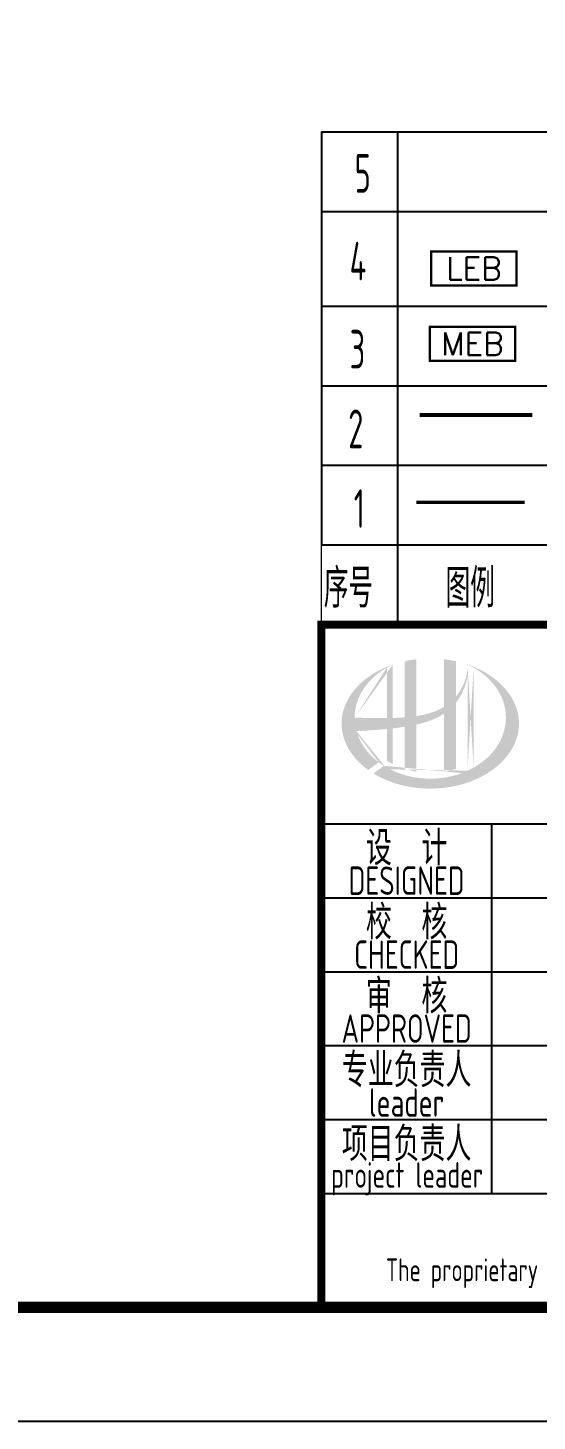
# Model space of a CAD drawing. Extents: x 5211311 to 5622788, y -441754 to -251897.
# Drawn here: x 5485533 to 5490011, y -424514 to -412270 of the extents above; entities that cross this region are included whole.
import ezdxf
from ezdxf.enums import TextEntityAlignment as Align

# ---------------------------------------------------------------- set-up
doc = ezdxf.new("R2010")
doc.units = 0
doc.header["$LTSCALE"] = 1000
doc.header["$MEASUREMENT"] = 0
doc.layers.get('0').update_dxf_attribs({"linetype": 'CONTINUOUS'})
for name, color, linetype in [('EQUIP-箱柜', 3, 'CONTINUOUS'), ('PUB_TITLE', 4, 'CONTINUOUS'), ('TEL_TAB', 7, 'CONTINUOUS'), ('WIRE-接地', 4, 'CONTINUOUS'), ('WIRE-避雷', 4, 'CONTINUOUS')]:
    doc.layers.add(name, color=color, linetype=linetype)
doc.styles.add('_TEL_DIM', font='SIMPLEX', dxfattribs={"width": 0.8, "height": 3.5, "bigfont": 'HZTXT'})
doc.styles.add('AHD', font='sceie.shx', dxfattribs={"width": 0.7, "bigfont": 'sceic.shx'})
doc.styles.add('sceic', font='sceie.shx', dxfattribs={"width": 0.8, "bigfont": 'sceic.shx'})
doc.styles.add('TG_LINETYPE', font='SIMPLEX', dxfattribs={"width": 0.8, "height": 3, "bigfont": 'HZTXT'})
doc.styles.add('TG_LINETYPE_THUND', font='SIMPLEX', dxfattribs={"width": 0.8, "height": 5.5, "bigfont": 'HZTXT'})
doc.linetypes.add('TG_×', pattern='A,2,0,["×",TG_LINETYPE_THUND,S=0.1,R=0,X=-0.23,Y=-0.21],0', length=2)
doc.linetypes.add('TG_接地', pattern='A,0.75,0,["/",TG_LINETYPE,S=0.05,R=-8.594367,X=-0.1,Y=-0.045],0.65,-0.13,0.13,-0.13', length=2)

# ---------------------------------------------------------------- blocks, each defined once
blk = doc.blocks.new('$equip$00002908')
for p, q in [((0.75, 0.6), (-0.75, 0.6)), ((-0.75, 0.6), (-0.75, 0)), ((0.75, 0), (0.75, 0.6)), ((-0.75, 0), (0.75, 0))]:
    blk.add_line(p, q)
at = {"const_width": 0.04}
blk.add_lwpolyline([(-0.75, 0.6), (-0.75, 0), (0.75, 0), (0.75, 0.6), (-0.75, 0.6), (-0.75, 0)], dxfattribs=at)
for p in [(0, 0.6), (-0.75, 0.3), (0.75, 0.3), (0, 0)]:
    blk.add_point(p)
at = {"color": 7, "style": '_TEL_DIM'}
blk.add_attdef('$TEXT$', text='', height=0.4, dxfattribs=at).set_placement((0, 0.3), align=Align.MIDDLE_CENTER)
at = {"color": 7, "style": '_TEL_DIM', "flags": 1}
for tag in ['A', 'REMARK']:
    blk.add_attdef(tag, text='', height=0.00002, dxfattribs=at).set_placement((0, 0), align=Align.MIDDLE_CENTER)
blk = doc.blocks.new('$equip$00002907')
for p, q in [((0.75, 0.6), (-0.75, 0.6)), ((-0.75, 0.6), (-0.75, 0)), ((0.75, 0), (0.75, 0.6)), ((-0.75, 0), (0.75, 0))]:
    blk.add_line(p, q)
at = {"const_width": 0.04}
blk.add_lwpolyline([(-0.75, 0.6), (-0.75, 0), (0.75, 0), (0.75, 0.6), (-0.75, 0.6), (-0.75, 0)], dxfattribs=at)
for p in [(0, 0.6), (-0.75, 0.3), (0.75, 0.3), (0, 0)]:
    blk.add_point(p)
at = {"color": 7, "style": '_TEL_DIM'}
blk.add_attdef('$TEXT$', text='', height=0.4, dxfattribs=at).set_placement((0, 0.3), align=Align.MIDDLE_CENTER)
at = {"color": 7, "style": '_TEL_DIM', "flags": 1}
for tag in ['A', 'REMARK']:
    blk.add_attdef(tag, text='', height=0.00002, dxfattribs=at).set_placement((0, 0), align=Align.MIDDLE_CENTER)

msp = doc.modelspace()

# ---------------------------------------------------------------- hatches: boundary and pattern name
h = msp.add_hatch(color=256)
edge = h.paths.add_edge_path()
edge.add_spline(control_points=[(5488949.7, -418392.4), (5488955.8, -418391), (5488961.9, -418389.6), (5489011, -418377.7), (5489053.5, -418364.7), (5489128.5, -418333.6), (5489161.5, -418316.6), (5489192.3, -418296)], knot_values=[61.629012, 61.629012, 61.629012, 61.629012, 63.3304306, 63.3304306, 75.3536336, 75.3536336, 85.3986489, 85.3986489, 85.3986489, 85.3986489], degree=3, periodic=0)
edge.add_line((5489192.3, -418296), (5489192.3, -418806.3))
edge.add_spline(control_points=[(5489192.3, -418806.3), (5489209.5, -418803.5), (5489226.5, -418800.2), (5489261.2, -418792.1), (5489278.9, -418787.3), (5489296.3, -418781.8)], knot_values=[4.9084564, 4.9084564, 4.9084564, 4.9084564, 4.9928212, 4.9928212, 5.0830337, 5.0830337, 5.0830337, 5.0830337], degree=3, periodic=0)
edge.add_line((5489296.3, -418781.8), (5489296.3, -418200.4))
edge.add_spline(control_points=[(5489296.3, -418200.4), (5489305, -418189.5), (5489313.2, -418178.1), (5489339.3, -418138.5), (5489354.9, -418108.5), (5489384.2, -418035.7), (5489395.4, -417991.9), (5489400.1, -417946.6), (5489400.2, -417945.3), (5489400.3, -417944)], knot_values=[97.9917441, 97.9917441, 97.9917441, 97.9917441, 101.6421898, 101.6421898, 110.3379755, 110.3379755, 121.9343221, 121.9343221, 122.2706915, 122.2706915, 122.2706915, 122.2706915], degree=3, periodic=0)
edge.add_line((5489400.3, -417944), (5489400.3, -417873.6))
edge.add_spline(control_points=[(5489400.3, -417873.6), (5489400.2, -417881.3), (5489399.9, -417889), (5489399.3, -417896.6)], knot_values=[126.194075, 126.194075, 126.194075, 126.194075, 128.3967624, 128.3967624, 128.3967624, 128.3967624], degree=3, periodic=0)
edge.add_spline(control_points=[(5489399.3, -417896.6), (5489398.9, -417902.8), (5489398.2, -417909.1), (5489397.5, -417915.3)], knot_values=[124.4170495, 124.4170495, 124.4170495, 124.4170495, 126.194075, 126.194075, 126.194075, 126.194075], degree=3, periodic=0)
edge.add_spline(control_points=[(5489397.5, -417915.3), (5489396.3, -417924.4), (5489394.8, -417933.5), (5489393.1, -417942.6)], knot_values=[121.8052898, 121.8052898, 121.8052898, 121.8052898, 124.4170495, 124.4170495, 124.4170495, 124.4170495], degree=3, periodic=0)
edge.add_spline(control_points=[(5489393.1, -417942.6), (5489390.7, -417954.8), (5489387.7, -417966.9), (5489384.2, -417978.9)], knot_values=[118.3157402, 118.3157402, 118.3157402, 118.3157402, 121.8052898, 121.8052898, 121.8052898, 121.8052898], degree=3, periodic=0)
edge.add_spline(control_points=[(5489384.2, -417978.9), (5489380.7, -417991), (5489376.7, -418003), (5489372.1, -418014.9)], knot_values=[114.7959879, 114.7959879, 114.7959879, 114.7959879, 118.3157402, 118.3157402, 118.3157402, 118.3157402], degree=3, periodic=0)
edge.add_spline(control_points=[(5489372.1, -418014.9), (5489367.7, -418026.6), (5489362.7, -418038.1), (5489357.3, -418049.5)], knot_values=[111.3296409, 111.3296409, 111.3296409, 111.3296409, 114.7959879, 114.7959879, 114.7959879, 114.7959879], degree=3, periodic=0)
edge.add_spline(control_points=[(5489357.3, -418049.5), (5489351.7, -418061), (5489345.7, -418072.4), (5489339.3, -418083.4)], knot_values=[107.7952896, 107.7952896, 107.7952896, 107.7952896, 111.3296409, 111.3296409, 111.3296409, 111.3296409], degree=3, periodic=0)
edge.add_spline(control_points=[(5489339.3, -418083.4), (5489332.9, -418094.3), (5489326.2, -418104.8), (5489319.1, -418115.1)], knot_values=[104.3435789, 104.3435789, 104.3435789, 104.3435789, 107.7952896, 107.7952896, 107.7952896, 107.7952896], degree=3, periodic=0)
edge.add_spline(control_points=[(5489319.1, -418115.1), (5489311.9, -418125.5), (5489304.3, -418135.5), (5489296.3, -418145.2)], knot_values=[100.8506997, 100.8506997, 100.8506997, 100.8506997, 104.3435789, 104.3435789, 104.3435789, 104.3435789], degree=3, periodic=0)
edge.add_line((5489296.3, -418145.2), (5489296.3, -417835.9))
edge.add_spline(control_points=[(5489296.3, -417835.9), (5489262.3, -417828.4), (5489227.5, -417822.5), (5489192.3, -417818.4)], knot_values=[4.4239994, 4.4239994, 4.4239994, 4.4239994, 4.5587406, 4.5587406, 4.5587406, 4.5587406], degree=3, periodic=0)
edge.add_line((5489192.3, -417818.4), (5489192.3, -418236.6))
edge.add_spline(control_points=[(5489192.3, -418236.6), (5489120.4, -418281.1), (5489036.2, -418304.3), (5488949.7, -418317.3)], knot_values=[63.2462151, 63.2462151, 63.2462151, 63.2462151, 87.6891235, 87.6891235, 87.6891235, 87.6891235], degree=3, periodic=0)
edge.add_line((5488949.7, -418317.3), (5488949.7, -417818.4))
edge.add_spline(control_points=[(5488949.7, -417818.4), (5488914.5, -417822.5), (5488879.7, -417828.4), (5488845.7, -417835.9)], knot_values=[4.8660382, 4.8660382, 4.8660382, 4.8660382, 5.0007773, 5.0007773, 5.0007773, 5.0007773], degree=3, periodic=0)
edge.add_line((5488845.7, -417835.9), (5488845.7, -418328.8))
edge.add_spline(control_points=[(5488845.7, -418328.8), (5488844, -418328.9), (5488809, -418331.5), (5488774.4, -418333.3), (5488741.7, -418334.3)], knot_values=[43.6573559, 43.6573559, 43.6573559, 43.6573559, 44.1342527, 53.4970917, 53.4970917, 53.4970917, 53.4970917], degree=3, periodic=0)
edge.add_line((5488741.7, -418334.3), (5488741.7, -417865.2))
edge.add_spline(control_points=[(5488741.7, -417865.2), (5488724.6, -417871), (5488707.9, -417877.3), (5488691.5, -417884.1)], knot_values=[5.1415698, 5.1415698, 5.1415698, 5.1415698, 5.2129208, 5.2129208, 5.2129208, 5.2129208], degree=3, periodic=0)
edge.add_spline(control_points=[(5488691.5, -417884.1), (5488684.6, -417886.9), (5488677.7, -417889.8), (5488645.5, -417904), (5488620.9, -417916.2), (5488597.5, -417929.4)], knot_values=[5.2129208, 5.2129208, 5.2129208, 5.2129208, 5.2429596, 5.2429596, 5.3556227, 5.3556227, 5.3556227, 5.3556227], degree=3, periodic=0)
edge.add_spline(control_points=[(5488597.5, -417929.4), (5488582.6, -417937.8), (5488568.1, -417946.6), (5488554.1, -417955.7)], knot_values=[5.3556227, 5.3556227, 5.3556227, 5.3556227, 5.4269737, 5.4269737, 5.4269737, 5.4269737], degree=3, periodic=0)
edge.add_spline(control_points=[(5488554.1, -417955.7), (5488546.7, -417960.5), (5488539.5, -417965.4), (5488526, -417974.9), (5488519.7, -417979.4), (5488513.6, -417984)], knot_values=[5.4269737, 5.4269737, 5.4269737, 5.4269737, 5.4647645, 5.4647645, 5.4983247, 5.4983247, 5.4983247, 5.4983247], degree=3, periodic=0)
edge.add_spline(control_points=[(5488513.6, -417984), (5488487.5, -418003.6), (5488463.4, -418024.5), (5488441.5, -418046.4)], knot_values=[5.4983247, 5.4983247, 5.4983247, 5.4983247, 5.6410266, 5.6410266, 5.6410266, 5.6410266], degree=3, periodic=0)
edge.add_spline(control_points=[(5488441.5, -418046.4), (5488434.6, -418053.4), (5488427.8, -418060.5), (5488407.3, -418083.1), (5488394.5, -418098.9), (5488382.7, -418115.1)], knot_values=[5.6410266, 5.6410266, 5.6410266, 5.6410266, 5.6865694, 5.6865694, 5.7837285, 5.7837285, 5.7837285, 5.7837285], degree=3, periodic=0)
edge.add_spline(control_points=[(5488382.7, -418115.1), (5488367.6, -418135.9), (5488354.2, -418157.3), (5488341.1, -418182.3), (5488339.5, -418185.5), (5488337.9, -418188.6)], knot_values=[5.7837285, 5.7837285, 5.7837285, 5.7837285, 5.9083744, 5.9083744, 5.9264305, 5.9264305, 5.9264305, 5.9264305], degree=3, periodic=0)
edge.add_spline(control_points=[(5488337.9, -418188.6), (5488325.5, -418213.7), (5488315.5, -418239.4), (5488307.9, -418265.3)], knot_values=[5.9264305, 5.9264305, 5.9264305, 5.9264305, 6.0691324, 6.0691324, 6.0691324, 6.0691324], degree=3, periodic=0)
edge.add_spline(control_points=[(5488307.9, -418265.3), (5488304.7, -418276.4), (5488302, -418287.6), (5488296.6, -418313.8), (5488294.3, -418328.8), (5488292.9, -418343.9)], knot_values=[6.0691324, 6.0691324, 6.0691324, 6.0691324, 6.1301793, 6.1301793, 6.2118343, 6.2118343, 6.2118343, 6.2118343], degree=3, periodic=0)
edge.add_spline(control_points=[(5488292.9, -418343.9), (5488291.6, -418357), (5488291, -418370.2), (5488291, -418383.4)], knot_values=[6.2118343, 6.2118343, 6.2118343, 6.2118343, 6.2831853, 6.2831853, 6.2831853, 6.2831853], degree=3, periodic=0)
edge.add_spline(control_points=[(5488291, -418383.4), (5488291, -418392.7), (5488291.3, -418402.1), (5488291.9, -418411.4)], knot_values=[6.2831853, 6.2831853, 6.2831853, 6.2831853, 6.3336547, 6.3336547, 6.3336547, 6.3336547], degree=3, periodic=0)
edge.add_spline(control_points=[(5488291.9, -418411.4), (5488293.2, -418430), (5488295.7, -418448.7), (5488299.5, -418467.2)], knot_values=[6.3336547, 6.3336547, 6.3336547, 6.3336547, 6.4345936, 6.4345936, 6.4345936, 6.4345936], degree=3, periodic=0)
edge.add_spline(control_points=[(5488299.5, -418467.2), (5488299.7, -418468.4), (5488300, -418469.6), (5488303.9, -418488.1), (5488308.7, -418505.3), (5488314.5, -418522.3)], knot_values=[6.4345936, 6.4345936, 6.4345936, 6.4345936, 6.4412784, 6.4412784, 6.5355325, 6.5355325, 6.5355325, 6.5355325], degree=3, periodic=0)
edge.add_spline(control_points=[(5488314.5, -418522.3), (5488320.8, -418540.5), (5488328.3, -418558.6), (5488337, -418576.4)], knot_values=[6.5355325, 6.5355325, 6.5355325, 6.5355325, 6.6364714, 6.6364714, 6.6364714, 6.6364714], degree=3, periodic=0)
edge.add_spline(control_points=[(5488337, -418576.4), (5488339.2, -418580.8), (5488341.5, -418585.3), (5488350.9, -418602.9), (5488358.6, -418616), (5488366.9, -418628.8)], knot_values=[6.6364714, 6.6364714, 6.6364714, 6.6364714, 6.6618943, 6.6618943, 6.7374102, 6.7374102, 6.7374102, 6.7374102], degree=3, periodic=0)
edge.add_spline(control_points=[(5488366.9, -418628.8), (5488378.1, -418646), (5488390.5, -418662.8), (5488404, -418679.2)], knot_values=[6.7374102, 6.7374102, 6.7374102, 6.7374102, 6.8383491, 6.8383491, 6.8383491, 6.8383491], degree=3, periodic=0)
edge.add_spline(control_points=[(5488404, -418679.2), (5488409.9, -418686.3), (5488416.1, -418693.4), (5488430.6, -418709.4), (5488439.1, -418718.2), (5488448, -418726.8)], knot_values=[6.8383491, 6.8383491, 6.8383491, 6.8383491, 6.8825101, 6.8825101, 6.939288, 6.939288, 6.939288, 6.939288], degree=3, periodic=0)
edge.add_spline(control_points=[(5488448, -418726.8), (5488463.8, -418742.2), (5488480.7, -418757), (5488498.6, -418771.2)], knot_values=[6.939288, 6.939288, 6.939288, 6.939288, 7.0402268, 7.0402268, 7.0402268, 7.0402268], degree=3, periodic=0)
edge.add_spline(control_points=[(5488498.6, -418771.2), (5488507.5, -418778.3), (5488516.7, -418785.3), (5488526.1, -418792)], knot_values=[7.0402268, 7.0402268, 7.0402268, 7.0402268, 7.0906963, 7.0906963, 7.0906963, 7.0906963], degree=3, periodic=0)
edge.add_line((5488526.1, -418792), (5488617.3, -418723.7))
edge.add_ellipse((5489071, -418331.4), major_axis=(665, 0), ratio=0.8066765, start_angle=192.81901, end_angle=226.98533, ccw=False)
edge.add_spline(control_points=[(5488422.5, -418450.4), (5488446.6, -418448.9), (5488470.7, -418447.5), (5488559.3, -418442), (5488624.2, -418437.7), (5488689.7, -418431.3)], knot_values=[11.3982633, 11.3982633, 11.3982633, 11.3982633, 18.4072897, 18.4072897, 37.1809397, 37.1809397, 37.1809397, 37.1809397], degree=3, periodic=0)
edge.add_line((5488689.7, -418431.3), (5488689.7, -418710.4))
edge.add_spline(control_points=[(5488689.7, -418710.4), (5488693.2, -418712.6), (5488696.8, -418714.9), (5488713.8, -418725), (5488727.5, -418732.6), (5488741.7, -418739.8)], knot_values=[4.0499446, 4.0499446, 4.0499446, 4.0499446, 4.0720206, 4.0720206, 4.153257, 4.153257, 4.153257, 4.153257], degree=3, periodic=0)
edge.add_line((5488741.7, -418739.8), (5488741.7, -418425.9))
edge.add_spline(control_points=[(5488741.7, -418425.9), (5488773.8, -418422.2), (5488806.2, -418418), (5488841.1, -418412.6), (5488843.4, -418412.3), (5488845.7, -418411.9)], knot_values=[42.1350086, 42.1350086, 42.1350086, 42.1350086, 51.3072277, 51.3072277, 51.9485742, 51.9485742, 51.9485742, 51.9485742], degree=3, periodic=0)
edge.add_line((5488845.7, -418411.9), (5488845.7, -418781.8))
edge.add_spline(control_points=[(5488845.7, -418781.8), (5488879.3, -418792.4), (5488914.1, -418800.6), (5488949.7, -418806.3)], knot_values=[4.3417397, 4.3417397, 4.3417397, 4.3417397, 4.5163155, 4.5163155, 4.5163155, 4.5163155], degree=3, periodic=0)
edge.add_line((5488949.7, -418806.3), (5488949.7, -418392.4))
edge = h.paths.add_edge_path(flags=16)
edge.add_ellipse((5489071, -418331.4), major_axis=(665, 0), ratio=0.8066765, start_angle=124.98746, end_angle=179.99898, ccw=False)
edge.add_line((5488689.7, -417891.9), (5488689.7, -418335.5))
edge.add_spline(control_points=[(5488689.7, -418335.5), (5488594.3, -418336.8), (5488500.3, -418333.8), (5488406, -418331.4)], knot_values=[11.2737302, 11.2737302, 11.2737302, 11.2737302, 38.6875129, 38.6875129, 38.6875129, 38.6875129], degree=3, periodic=0)
edge = h.paths.add_edge_path()
edge.add_spline(control_points=[(5488572.2, -418822.5), (5488603.2, -418841.5), (5488636.3, -418858.8), (5488721, -418896), (5488774.2, -418913.9), (5488885, -418940.5), (5488942.4, -418949.2), (5489058.6, -418956.9), (5489117.3, -418956), (5489232.8, -418944.5), (5489289.7, -418934), (5489398.7, -418903.9), (5489450.9, -418884.4), (5489547.8, -418837.6), (5489592.5, -418810.2), (5489672.5, -418749.2), (5489707.7, -418715.7), (5489767, -418644.2), (5489791.1, -418606.3), (5489827.5, -418528.2), (5489839.8, -418488), (5489852.3, -418406.8), (5489852.6, -418365.8), (5489841.2, -418284.3), (5489829.3, -418243.8), (5489793.7, -418165.1), (5489770, -418126.9), (5489711.1, -418054.7), (5489676.1, -418020.8), (5489596.3, -417959.1), (5489551.5, -417931.4), (5489470.3, -417891.6), (5489436, -417877.4), (5489400.3, -417865.2)], knot_values=[0.8864206, 0.8864206, 0.8864206, 0.8864206, 1.0405566, 1.0405566, 1.2611724, 1.2611724, 1.4817883, 1.4817883, 1.7024042, 1.7024042, 1.9230201, 1.9230201, 2.1436359, 2.1436359, 2.3642518, 2.3642518, 2.5848677, 2.5848677, 2.8054836, 2.8054836, 3.0260994, 3.0260994, 3.2467153, 3.2467153, 3.4685202, 3.4685202, 3.6903251, 3.6903251, 3.9121301, 3.9121301, 4.133935, 4.133935, 4.2832086, 4.2832086, 4.2832086, 4.2832086], degree=3, periodic=0)
edge.add_line((5489400.3, -417865.2), (5489400.3, -417865.3))
edge.add_spline(control_points=[(5489400.3, -417865.3), (5489400.4, -417868.1), (5489400.4, -417870.9), (5489400.3, -417873.6)], knot_values=[128.3967624, 128.3967624, 128.3967624, 128.3967624, 129.1921934, 129.1921934, 129.1921934, 129.1921934], degree=3, periodic=0)
edge.add_line((5489400.3, -417873.6), (5489400.3, -418797.5))
edge.add_ellipse((5489071, -418331.4), major_axis=(665, 0), ratio=0.8066765, start_angle=232.10542, end_angle=299.68334, ccw=False)
edge.add_line((5488662.5, -418754.8), (5488572.2, -418822.5))
edge = h.paths.add_edge_path(flags=16)
edge.add_ellipse((5489071, -418331.4), major_axis=(665, 0), ratio=0.8066765, start_angle=304.98746, end_angle=415.01211, ccw=False)
edge.add_line((5489452.3, -418770.9), (5489452.3, -417891.9))
h = msp.add_hatch(color=256)
edge = h.paths.add_edge_path()
edge.add_spline(control_points=[(5488949.7, -418392.4), (5488955.8, -418391), (5488961.9, -418389.6), (5489011, -418377.7), (5489053.5, -418364.7), (5489128.5, -418333.6), (5489161.5, -418316.6), (5489192.3, -418296)], knot_values=[61.629012, 61.629012, 61.629012, 61.629012, 63.3304306, 63.3304306, 75.3536336, 75.3536336, 85.3986489, 85.3986489, 85.3986489, 85.3986489], degree=3, periodic=0)
edge.add_line((5489192.3, -418296), (5489192.3, -418806.3))
edge.add_spline(control_points=[(5489192.3, -418806.3), (5489209.5, -418803.5), (5489226.5, -418800.2), (5489261.2, -418792.1), (5489278.9, -418787.3), (5489296.3, -418781.8)], knot_values=[4.9084564, 4.9084564, 4.9084564, 4.9084564, 4.9928212, 4.9928212, 5.0830337, 5.0830337, 5.0830337, 5.0830337], degree=3, periodic=0)
edge.add_line((5489296.3, -418781.8), (5489296.3, -418200.4))
edge.add_spline(control_points=[(5489296.3, -418200.4), (5489305, -418189.5), (5489313.2, -418178.1), (5489339.3, -418138.5), (5489354.9, -418108.5), (5489384.2, -418035.7), (5489395.4, -417991.9), (5489400.1, -417946.6), (5489400.2, -417945.3), (5489400.3, -417944)], knot_values=[97.9917441, 97.9917441, 97.9917441, 97.9917441, 101.6421898, 101.6421898, 110.3379755, 110.3379755, 121.9343221, 121.9343221, 122.2706915, 122.2706915, 122.2706915, 122.2706915], degree=3, periodic=0)
edge.add_line((5489400.3, -417944), (5489400.3, -417873.6))
edge.add_spline(control_points=[(5489400.3, -417873.6), (5489400.2, -417881.3), (5489399.9, -417889), (5489399.3, -417896.6)], knot_values=[126.194075, 126.194075, 126.194075, 126.194075, 128.3967624, 128.3967624, 128.3967624, 128.3967624], degree=3, periodic=0)
edge.add_spline(control_points=[(5489399.3, -417896.6), (5489398.9, -417902.8), (5489398.2, -417909.1), (5489397.5, -417915.3)], knot_values=[124.4170495, 124.4170495, 124.4170495, 124.4170495, 126.194075, 126.194075, 126.194075, 126.194075], degree=3, periodic=0)
edge.add_spline(control_points=[(5489397.5, -417915.3), (5489396.3, -417924.4), (5489394.8, -417933.5), (5489393.1, -417942.6)], knot_values=[121.8052898, 121.8052898, 121.8052898, 121.8052898, 124.4170495, 124.4170495, 124.4170495, 124.4170495], degree=3, periodic=0)
edge.add_spline(control_points=[(5489393.1, -417942.6), (5489390.7, -417954.8), (5489387.7, -417966.9), (5489384.2, -417978.9)], knot_values=[118.3157402, 118.3157402, 118.3157402, 118.3157402, 121.8052898, 121.8052898, 121.8052898, 121.8052898], degree=3, periodic=0)
edge.add_spline(control_points=[(5489384.2, -417978.9), (5489380.7, -417991), (5489376.7, -418003), (5489372.1, -418014.9)], knot_values=[114.7959879, 114.7959879, 114.7959879, 114.7959879, 118.3157402, 118.3157402, 118.3157402, 118.3157402], degree=3, periodic=0)
edge.add_spline(control_points=[(5489372.1, -418014.9), (5489367.7, -418026.6), (5489362.7, -418038.1), (5489357.3, -418049.5)], knot_values=[111.3296409, 111.3296409, 111.3296409, 111.3296409, 114.7959879, 114.7959879, 114.7959879, 114.7959879], degree=3, periodic=0)
edge.add_spline(control_points=[(5489357.3, -418049.5), (5489351.7, -418061), (5489345.7, -418072.4), (5489339.3, -418083.4)], knot_values=[107.7952896, 107.7952896, 107.7952896, 107.7952896, 111.3296409, 111.3296409, 111.3296409, 111.3296409], degree=3, periodic=0)
edge.add_spline(control_points=[(5489339.3, -418083.4), (5489332.9, -418094.3), (5489326.2, -418104.8), (5489319.1, -418115.1)], knot_values=[104.3435789, 104.3435789, 104.3435789, 104.3435789, 107.7952896, 107.7952896, 107.7952896, 107.7952896], degree=3, periodic=0)
edge.add_spline(control_points=[(5489319.1, -418115.1), (5489311.9, -418125.5), (5489304.3, -418135.5), (5489296.3, -418145.2)], knot_values=[100.8506997, 100.8506997, 100.8506997, 100.8506997, 104.3435789, 104.3435789, 104.3435789, 104.3435789], degree=3, periodic=0)
edge.add_line((5489296.3, -418145.2), (5489296.3, -417835.9))
edge.add_spline(control_points=[(5489296.3, -417835.9), (5489262.3, -417828.4), (5489227.5, -417822.5), (5489192.3, -417818.4)], knot_values=[4.4239994, 4.4239994, 4.4239994, 4.4239994, 4.5587406, 4.5587406, 4.5587406, 4.5587406], degree=3, periodic=0)
edge.add_line((5489192.3, -417818.4), (5489192.3, -418236.6))
edge.add_spline(control_points=[(5489192.3, -418236.6), (5489120.4, -418281.1), (5489036.2, -418304.3), (5488949.7, -418317.3)], knot_values=[63.2462151, 63.2462151, 63.2462151, 63.2462151, 87.6891235, 87.6891235, 87.6891235, 87.6891235], degree=3, periodic=0)
edge.add_line((5488949.7, -418317.3), (5488949.7, -417818.4))
edge.add_spline(control_points=[(5488949.7, -417818.4), (5488914.5, -417822.5), (5488879.7, -417828.4), (5488845.7, -417835.9)], knot_values=[4.8660382, 4.8660382, 4.8660382, 4.8660382, 5.0007773, 5.0007773, 5.0007773, 5.0007773], degree=3, periodic=0)
edge.add_line((5488845.7, -417835.9), (5488845.7, -418328.8))
edge.add_spline(control_points=[(5488845.7, -418328.8), (5488844, -418328.9), (5488809, -418331.5), (5488774.4, -418333.3), (5488741.7, -418334.3)], knot_values=[43.6573559, 43.6573559, 43.6573559, 43.6573559, 44.1342527, 53.4970917, 53.4970917, 53.4970917, 53.4970917], degree=3, periodic=0)
edge.add_line((5488741.7, -418334.3), (5488741.7, -417865.2))
edge.add_spline(control_points=[(5488741.7, -417865.2), (5488724.6, -417871), (5488707.9, -417877.3), (5488691.5, -417884.1)], knot_values=[5.1415698, 5.1415698, 5.1415698, 5.1415698, 5.2129208, 5.2129208, 5.2129208, 5.2129208], degree=3, periodic=0)
edge.add_spline(control_points=[(5488691.5, -417884.1), (5488684.6, -417886.9), (5488677.7, -417889.8), (5488645.5, -417904), (5488620.9, -417916.2), (5488597.5, -417929.4)], knot_values=[5.2129208, 5.2129208, 5.2129208, 5.2129208, 5.2429596, 5.2429596, 5.3556227, 5.3556227, 5.3556227, 5.3556227], degree=3, periodic=0)
edge.add_spline(control_points=[(5488597.5, -417929.4), (5488582.6, -417937.8), (5488568.1, -417946.6), (5488554.1, -417955.7)], knot_values=[5.3556227, 5.3556227, 5.3556227, 5.3556227, 5.4269737, 5.4269737, 5.4269737, 5.4269737], degree=3, periodic=0)
edge.add_spline(control_points=[(5488554.1, -417955.7), (5488546.7, -417960.5), (5488539.5, -417965.4), (5488526, -417974.9), (5488519.7, -417979.4), (5488513.6, -417984)], knot_values=[5.4269737, 5.4269737, 5.4269737, 5.4269737, 5.4647645, 5.4647645, 5.4983247, 5.4983247, 5.4983247, 5.4983247], degree=3, periodic=0)
edge.add_spline(control_points=[(5488513.6, -417984), (5488487.5, -418003.6), (5488463.4, -418024.5), (5488441.5, -418046.4)], knot_values=[5.4983247, 5.4983247, 5.4983247, 5.4983247, 5.6410266, 5.6410266, 5.6410266, 5.6410266], degree=3, periodic=0)
edge.add_spline(control_points=[(5488441.5, -418046.4), (5488434.6, -418053.4), (5488427.8, -418060.5), (5488407.3, -418083.1), (5488394.5, -418098.9), (5488382.7, -418115.1)], knot_values=[5.6410266, 5.6410266, 5.6410266, 5.6410266, 5.6865694, 5.6865694, 5.7837285, 5.7837285, 5.7837285, 5.7837285], degree=3, periodic=0)
edge.add_spline(control_points=[(5488382.7, -418115.1), (5488367.6, -418135.9), (5488354.2, -418157.3), (5488341.1, -418182.3), (5488339.5, -418185.5), (5488337.9, -418188.6)], knot_values=[5.7837285, 5.7837285, 5.7837285, 5.7837285, 5.9083744, 5.9083744, 5.9264305, 5.9264305, 5.9264305, 5.9264305], degree=3, periodic=0)
edge.add_spline(control_points=[(5488337.9, -418188.6), (5488325.5, -418213.7), (5488315.5, -418239.4), (5488307.9, -418265.3)], knot_values=[5.9264305, 5.9264305, 5.9264305, 5.9264305, 6.0691324, 6.0691324, 6.0691324, 6.0691324], degree=3, periodic=0)
edge.add_spline(control_points=[(5488307.9, -418265.3), (5488304.7, -418276.4), (5488302, -418287.6), (5488296.6, -418313.8), (5488294.3, -418328.8), (5488292.9, -418343.9)], knot_values=[6.0691324, 6.0691324, 6.0691324, 6.0691324, 6.1301793, 6.1301793, 6.2118343, 6.2118343, 6.2118343, 6.2118343], degree=3, periodic=0)
edge.add_spline(control_points=[(5488292.9, -418343.9), (5488291.6, -418357), (5488291, -418370.2), (5488291, -418383.4)], knot_values=[6.2118343, 6.2118343, 6.2118343, 6.2118343, 6.2831853, 6.2831853, 6.2831853, 6.2831853], degree=3, periodic=0)
edge.add_spline(control_points=[(5488291, -418383.4), (5488291, -418392.7), (5488291.3, -418402.1), (5488291.9, -418411.4)], knot_values=[6.2831853, 6.2831853, 6.2831853, 6.2831853, 6.3336547, 6.3336547, 6.3336547, 6.3336547], degree=3, periodic=0)
edge.add_spline(control_points=[(5488291.9, -418411.4), (5488293.2, -418430), (5488295.7, -418448.7), (5488299.5, -418467.2)], knot_values=[6.3336547, 6.3336547, 6.3336547, 6.3336547, 6.4345936, 6.4345936, 6.4345936, 6.4345936], degree=3, periodic=0)
edge.add_spline(control_points=[(5488299.5, -418467.2), (5488299.7, -418468.4), (5488300, -418469.6), (5488303.9, -418488.1), (5488308.7, -418505.3), (5488314.5, -418522.3)], knot_values=[6.4345936, 6.4345936, 6.4345936, 6.4345936, 6.4412784, 6.4412784, 6.5355325, 6.5355325, 6.5355325, 6.5355325], degree=3, periodic=0)
edge.add_spline(control_points=[(5488314.5, -418522.3), (5488320.8, -418540.5), (5488328.3, -418558.6), (5488337, -418576.4)], knot_values=[6.5355325, 6.5355325, 6.5355325, 6.5355325, 6.6364714, 6.6364714, 6.6364714, 6.6364714], degree=3, periodic=0)
edge.add_spline(control_points=[(5488337, -418576.4), (5488339.2, -418580.8), (5488341.5, -418585.3), (5488350.9, -418602.9), (5488358.6, -418616), (5488366.9, -418628.8)], knot_values=[6.6364714, 6.6364714, 6.6364714, 6.6364714, 6.6618943, 6.6618943, 6.7374102, 6.7374102, 6.7374102, 6.7374102], degree=3, periodic=0)
edge.add_spline(control_points=[(5488366.9, -418628.8), (5488378.1, -418646), (5488390.5, -418662.8), (5488404, -418679.2)], knot_values=[6.7374102, 6.7374102, 6.7374102, 6.7374102, 6.8383491, 6.8383491, 6.8383491, 6.8383491], degree=3, periodic=0)
edge.add_spline(control_points=[(5488404, -418679.2), (5488409.9, -418686.3), (5488416.1, -418693.4), (5488430.6, -418709.4), (5488439.1, -418718.2), (5488448, -418726.8)], knot_values=[6.8383491, 6.8383491, 6.8383491, 6.8383491, 6.8825101, 6.8825101, 6.939288, 6.939288, 6.939288, 6.939288], degree=3, periodic=0)
edge.add_spline(control_points=[(5488448, -418726.8), (5488463.8, -418742.2), (5488480.7, -418757), (5488498.6, -418771.2)], knot_values=[6.939288, 6.939288, 6.939288, 6.939288, 7.0402268, 7.0402268, 7.0402268, 7.0402268], degree=3, periodic=0)
edge.add_spline(control_points=[(5488498.6, -418771.2), (5488507.5, -418778.3), (5488516.7, -418785.3), (5488526.1, -418792)], knot_values=[7.0402268, 7.0402268, 7.0402268, 7.0402268, 7.0906963, 7.0906963, 7.0906963, 7.0906963], degree=3, periodic=0)
edge.add_line((5488526.1, -418792), (5488617.3, -418723.7))
edge.add_ellipse((5489071, -418331.4), major_axis=(665, 0), ratio=0.8066765, start_angle=192.81901, end_angle=226.98533, ccw=False)
edge.add_spline(control_points=[(5488422.5, -418450.4), (5488446.6, -418448.9), (5488470.7, -418447.5), (5488559.3, -418442), (5488624.2, -418437.7), (5488689.7, -418431.3)], knot_values=[11.3982633, 11.3982633, 11.3982633, 11.3982633, 18.4072897, 18.4072897, 37.1809397, 37.1809397, 37.1809397, 37.1809397], degree=3, periodic=0)
edge.add_line((5488689.7, -418431.3), (5488689.7, -418710.4))
edge.add_spline(control_points=[(5488689.7, -418710.4), (5488693.2, -418712.6), (5488696.8, -418714.9), (5488713.8, -418725), (5488727.5, -418732.6), (5488741.7, -418739.8)], knot_values=[4.0499446, 4.0499446, 4.0499446, 4.0499446, 4.0720206, 4.0720206, 4.153257, 4.153257, 4.153257, 4.153257], degree=3, periodic=0)
edge.add_line((5488741.7, -418739.8), (5488741.7, -418425.9))
edge.add_spline(control_points=[(5488741.7, -418425.9), (5488773.8, -418422.2), (5488806.2, -418418), (5488841.1, -418412.6), (5488843.4, -418412.3), (5488845.7, -418411.9)], knot_values=[42.1350086, 42.1350086, 42.1350086, 42.1350086, 51.3072277, 51.3072277, 51.9485742, 51.9485742, 51.9485742, 51.9485742], degree=3, periodic=0)
edge.add_line((5488845.7, -418411.9), (5488845.7, -418781.8))
edge.add_spline(control_points=[(5488845.7, -418781.8), (5488879.3, -418792.4), (5488914.1, -418800.6), (5488949.7, -418806.3)], knot_values=[4.3417397, 4.3417397, 4.3417397, 4.3417397, 4.5163155, 4.5163155, 4.5163155, 4.5163155], degree=3, periodic=0)
edge.add_line((5488949.7, -418806.3), (5488949.7, -418392.4))
edge = h.paths.add_edge_path(flags=16)
edge.add_ellipse((5489071, -418331.4), major_axis=(665, 0), ratio=0.8066765, start_angle=124.98746, end_angle=179.99898, ccw=False)
edge.add_line((5488689.7, -417891.9), (5488689.7, -418335.5))
edge.add_spline(control_points=[(5488689.7, -418335.5), (5488594.3, -418336.8), (5488500.3, -418333.8), (5488406, -418331.4)], knot_values=[11.2737302, 11.2737302, 11.2737302, 11.2737302, 38.6875129, 38.6875129, 38.6875129, 38.6875129], degree=3, periodic=0)
edge = h.paths.add_edge_path()
edge.add_spline(control_points=[(5488572.2, -418822.5), (5488603.2, -418841.5), (5488636.3, -418858.8), (5488721, -418896), (5488774.2, -418913.9), (5488885, -418940.5), (5488942.4, -418949.2), (5489058.6, -418956.9), (5489117.3, -418956), (5489232.8, -418944.5), (5489289.7, -418934), (5489398.7, -418903.9), (5489450.9, -418884.4), (5489547.8, -418837.6), (5489592.5, -418810.2), (5489672.5, -418749.2), (5489707.7, -418715.7), (5489767, -418644.2), (5489791.1, -418606.3), (5489827.5, -418528.2), (5489839.8, -418488), (5489852.3, -418406.8), (5489852.6, -418365.8), (5489841.2, -418284.3), (5489829.3, -418243.8), (5489793.7, -418165.1), (5489770, -418126.9), (5489711.1, -418054.7), (5489676.1, -418020.8), (5489596.3, -417959.1), (5489551.5, -417931.4), (5489470.3, -417891.6), (5489436, -417877.4), (5489400.3, -417865.2)], knot_values=[0.8864206, 0.8864206, 0.8864206, 0.8864206, 1.0405566, 1.0405566, 1.2611724, 1.2611724, 1.4817883, 1.4817883, 1.7024042, 1.7024042, 1.9230201, 1.9230201, 2.1436359, 2.1436359, 2.3642518, 2.3642518, 2.5848677, 2.5848677, 2.8054836, 2.8054836, 3.0260994, 3.0260994, 3.2467153, 3.2467153, 3.4685202, 3.4685202, 3.6903251, 3.6903251, 3.9121301, 3.9121301, 4.133935, 4.133935, 4.2832086, 4.2832086, 4.2832086, 4.2832086], degree=3, periodic=0)
edge.add_line((5489400.3, -417865.2), (5489400.3, -417865.3))
edge.add_spline(control_points=[(5489400.3, -417865.3), (5489400.4, -417868.1), (5489400.4, -417870.9), (5489400.3, -417873.6)], knot_values=[128.3967624, 128.3967624, 128.3967624, 128.3967624, 129.1921934, 129.1921934, 129.1921934, 129.1921934], degree=3, periodic=0)
edge.add_line((5489400.3, -417873.6), (5489400.3, -418797.5))
edge.add_ellipse((5489071, -418331.4), major_axis=(665, 0), ratio=0.8066765, start_angle=232.10542, end_angle=299.68334, ccw=False)
edge.add_line((5488662.5, -418754.8), (5488572.2, -418822.5))
edge = h.paths.add_edge_path(flags=16)
edge.add_ellipse((5489071, -418331.4), major_axis=(665, 0), ratio=0.8066765, start_angle=304.98746, end_angle=415.01211, ccw=False)
edge.add_line((5489452.3, -418770.9), (5489452.3, -417891.9))

# ---------------------------------------------------------------- linework, layer by layer
for p, q in [((5488113.1, -419264), (5506113.1, -419264)), ((5489613.1, -422514), (5489613.1, -419264)), ((5488113.1, -419914), (5493613.1, -419914)), ((5488113.1, -420564), (5493613.1, -420564)), ((5488113.1, -421214), (5493613.1, -421214)), ((5488113.1, -421864), (5506113.1, -421864)), ((5488113.1, -422514), (5506113.1, -422514)), ((5488113.1, -423514), (5506113.1, -423514))]:
    msp.add_line(p, q)
at = {"const_width": 70}
msp.add_lwpolyline([(5488113.1, -417514), (5488113.1, -423514)], dxfattribs=at)
msp.add_lwpolyline([(5506113.1, -417514, 70, 70, 0), (5488113.1, -417514, 70, 70, 0), (5488113.1, -423514, 0, 0, 0)], format="xyseb")
at = {"layer": 'PUB_TITLE', "color": 4}
msp.add_lwpolyline([(5423013.1, -424514), (5507113.1, -424514), (5507113.1, -365114), (5423013.1, -365114)], close=True, dxfattribs=at)
at = {"layer": 'PUB_TITLE', "color": 4, "const_width": 100}
msp.add_lwpolyline([(5425513.1, -423514), (5506113.1, -423514), (5506113.1, -366114), (5425513.1, -366114)], close=True, dxfattribs=at)
at = {"layer": 'TEL_TAB', "color": 0, "linetype": 'ByBlock'}
for p, q in [((5488113.2, -413183.3), (5488113.1, -416114)), ((5488113.1, -413883.3), (5506113.1, -413883.3)), ((5488113.1, -414714), (5488113.1, -416114)), ((5488113.1, -414714), (5506113.1, -414714)), ((5488113.1, -414714), (5488113.1, -416114)), ((5488113.1, -415414), (5506113.1, -415414)), ((5488113.1, -416114), (5488113.1, -416814)), ((5488113.1, -416114), (5506113.1, -416114)), ((5488113.1, -416114), (5506113.1, -416114)), ((5488113.1, -416114), (5506113.1, -416114)), ((5488113.1, -416114), (5506113.1, -416114)), ((5488781.7, -416114), (5488781.7, -416814)), ((5488113.1, -416814), (5506113.1, -416814)), ((5488113.1, -416814), (5506113.1, -416814)), ((5488781.7, -416814), (5488781.7, -417514))]:
    msp.add_line(p, q, dxfattribs=at)
for points in [[(5488113.1, -413183.3), (5506096.7, -413183.2)], [(5488113.1, -413183.3), (5506096.7, -413183.2)], [(5488781.7, -413183.3), (5488781.7, -416114)], [(5488113.1, -413883.3), (5506096.7, -413883.2)], [(5488781.7, -414714), (5488781.7, -416114)], [(5488781.7, -414714), (5488781.7, -416114)], [(5488781.7, -416114), (5488781.7, -416814)]]:
    msp.add_lwpolyline(points, dxfattribs=at)
at = {"layer": 'TEL_TAB', "color": 0, "linetype": 'ByBlock', "const_width": 10}
msp.add_lwpolyline([(5488113.1, -416814), (5488113.1, -417514)], dxfattribs=at)
at = {"layer": 'WIRE-接地', "linetype": 'TG_接地', "const_width": 35}
msp.add_lwpolyline([(5488978.5, -415671), (5489967.2, -415671)], dxfattribs=at)
at = {"layer": 'WIRE-避雷', "linetype": 'TG_×', "const_width": 30}
msp.add_lwpolyline([(5488948.4, -416438.2), (5489901.9, -416438.2)], dxfattribs=at)

# ---------------------------------------------------------------- block references
at = {"layer": 'EQUIP-箱柜', "xscale": 500, "yscale": 500, "zscale": 500}
for name, p, values in [('$equip$00002908', (5489454.7, -414534.3), {'$TEXT$': 'LEB'}), ('$equip$00002907', (5489442, -415195.8), {'$TEXT$': 'MEB'})]:
    msp.add_blockref(name, p, dxfattribs=at).add_auto_attribs(values)

# ---------------------------------------------------------------- texts
at = {"style": 'AHD', "width": 0.8}
for s, height, p in [('设  计', 300, (5488863.1, -419464)), ('设  计', 300, (5488863.1, -419464)), ('DESIGNED', 250, (5488863.1, -419764)), ('DESIGNED', 250, (5488863.1, -419764)), ('校  核', 300, (5488863.1, -420114)), ('校  核', 300, (5488863.1, -420114)), ('CHECKED', 250, (5488863.1, -420414)), ('CHECKED', 250, (5488863.1, -420414)), ('审  核', 300, (5488863.1, -420764)), ('审  核', 300, (5488863.1, -420764)), ('APPROVED', 250, (5488863.1, -421064)), ('APPROVED', 250, (5488863.1, -421064)), ('专业负责人', 300, (5488863.1, -421414)), ('leader', 250, (5488863.1, -421714)), ('项目负责人', 300, (5488863.1, -422064)), ('project leader', 225, (5488867.2, -422384)), ('The proprietary right of this document belongs to Anhui Huadong Chemical And Medical Engineering  Co.,Ltd.  and any replication or transfer to the 3rd. side is forbidden without its permission. ', 200, (5497113.1, -423214)), ('The proprietary right of this document belongs to Anhui Huadong Chemical And Medical Engineering  Co.,Ltd.  and any replication or transfer to the 3rd. side is forbidden without its permission. ', 200, (5497113.1, -423214))]:
    msp.add_text(s, height=height, dxfattribs=at).set_placement(p, align=Align.MIDDLE)
at = {"layer": 'TEL_TAB', "color": 0, "linetype": 'ByBlock', "style": 'sceic', "width": 0.67}
for s, p in [('5', (5488406.6, -413718.7)), ('4', (5488362.2, -414488.8)), ('3', (5488362.2, -415264)), ('2', (5488349.6, -415964)), ('1', (5488398.4, -416664)), ('序号', (5488135.2, -417364)), ('图例', (5489205.8, -417364))]:
    msp.add_text(s, height=340, dxfattribs=at).set_placement(p)

doc.saveas('drawing.dxf')
